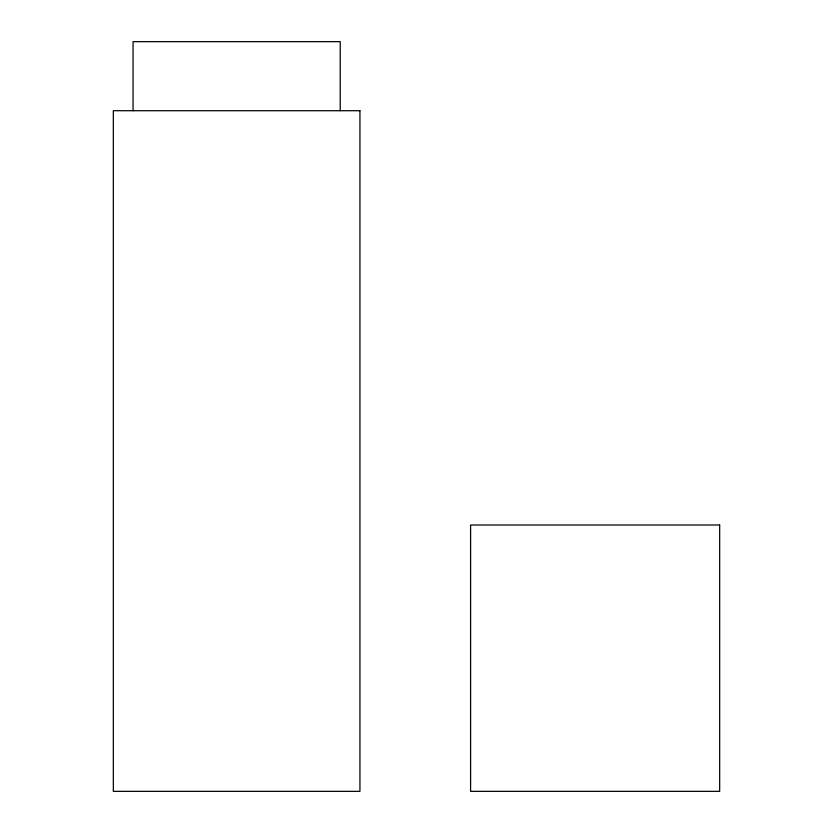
<?xml version="1.0" encoding="UTF-8"?>
<svg xmlns="http://www.w3.org/2000/svg" width="833" height="833" viewBox="0 0 833 833"><rect width="100%" height="100%" fill="white"/><g stroke="black" fill="none" stroke-linecap="round" stroke-linejoin="round"><path stroke-width="1.25" d="M340.218 110.706L340.218 41.65L133.061 41.65L133.061 110.706M359.939 110.706L113.33 110.706L113.33 791.35L359.939 791.35L359.939 110.706M719.67 525.009L470.593 525.009L470.593 791.35L719.67 791.35L719.67 525.009"/></g></svg>
